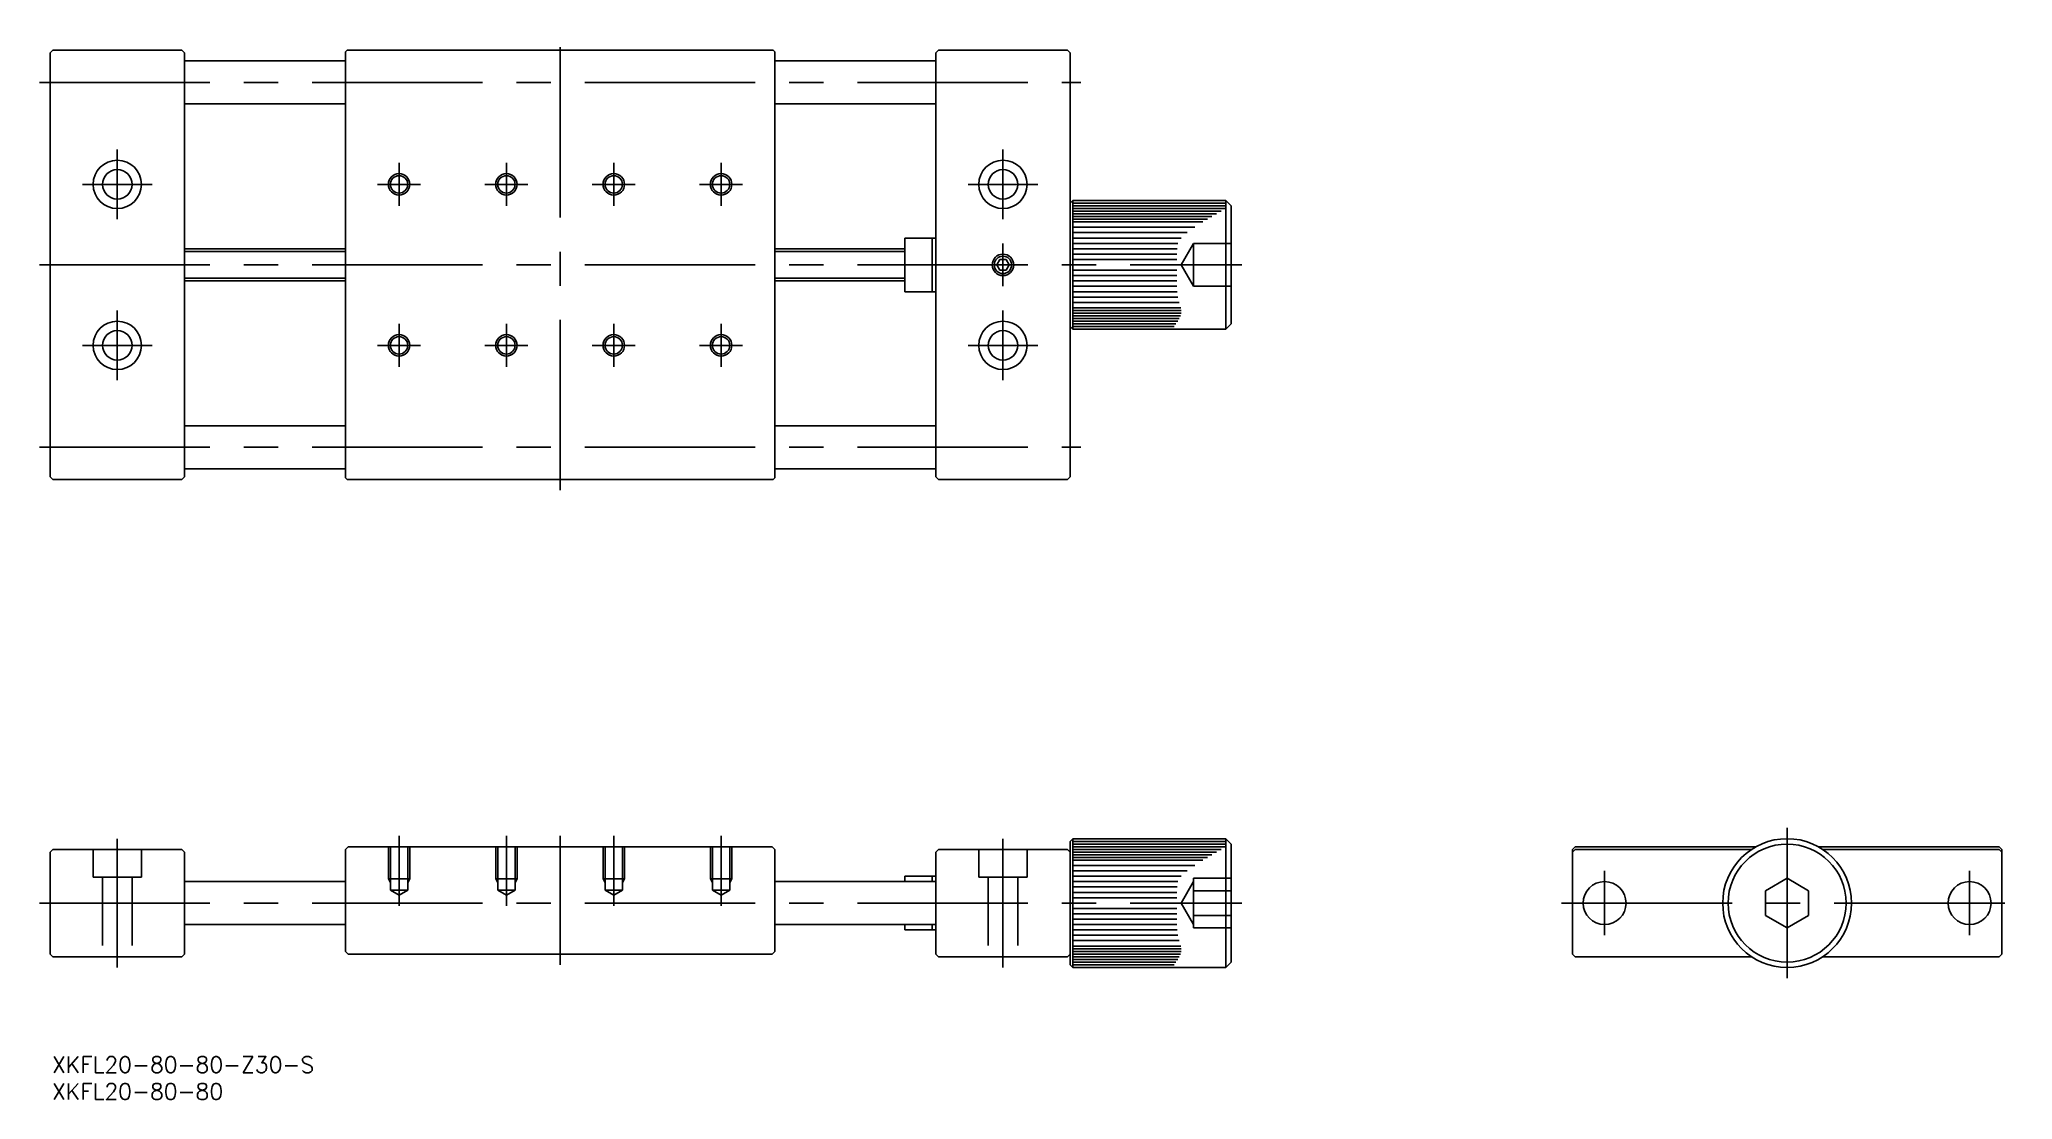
# Model space of a CAD drawing. Extents: x -326 to 42, y -37 to 161.
import ezdxf

# ---------------------------------------------------------------- set-up
doc = ezdxf.new("R2010")
doc.units = 0
doc.linetypes.add('CENTER', pattern=[50.8, 31.75, -6.35, 6.35, -6.35])
doc.linetypes.add('DASHED', pattern=[19.05, 12.7, -6.35])
doc.layers.get('0').update_dxf_attribs({"linetype": 'CONTINUOUS'})
doc.layers.add('CENTER', color=1, linetype='CONTINUOUS')
doc.styles.get("Standard").update_dxf_attribs({"font": 'txt.shx', "height": 3, "bigfont": 'bigfont.shx'})

# ---------------------------------------------------------------- blocks, each defined once
blk = doc.blocks.new('*U2')
at = {"color": 7, "linetype": 'CONTINUOUS'}
blk.add_text('XKFL20-80-80-Z30-S', height=3, dxfattribs=at).set_placement((-323.26, -31.61))
blk = doc.blocks.new('*U3')
at = {"color": 7, "linetype": 'CONTINUOUS'}
blk.add_text('XKFL20-80-80', height=3, dxfattribs=at).set_placement((-323.26, -36.61))

msp = doc.modelspace()

# ---------------------------------------------------------------- linework, layer by layer
at = {"color": 7, "linetype": 'CONTINUOUS'}
for p, q in [((-323.09, 158.93), (-323.59, 158.43)), ((-323.59, 79.43), (-323.59, 158.43)), ((-299.09, 158.93), (-323.09, 158.93)), ((-299.09, 158.93), (-298.59, 158.43)), ((-298.59, 79.43), (-298.59, 158.43)), ((-268.29, 158.93), (-268.59, 158.63)), ((-268.59, 79.23), (-268.59, 158.63)), ((-268.29, 158.93), (-188.89, 158.93)), ((-188.59, 158.63), (-188.89, 158.93)), ((-188.59, 158.63), (-188.59, 79.23)), ((-158.09, 158.93), (-158.59, 158.43)), ((-158.59, 79.43), (-158.59, 158.43)), ((-158.09, 158.93), (-134.09, 158.93)), ((-134.09, 158.93), (-133.59, 158.43)), ((-133.59, 79.43), (-133.59, 158.43)), ((-268.59, 156.93), (-298.59, 156.93)), ((-158.59, 156.93), (-188.59, 156.93)), ((-268.59, 148.93), (-298.59, 148.93)), ((-158.59, 148.93), (-188.59, 148.93)), ((-133.09, 130.93), (-133.59, 130.43)), ((-133.59, 130.43), (-133.59, 107.43)), ((-133.59, 130.43), (-133.59, 107.43)), ((-133.09, 130.93), (-133.09, 106.93)), ((-133.09, 130.93), (-104.59, 130.93)), ((-133.09, 130.43), (-104.59, 130.43)), ((-104.59, 129.93), (-133.09, 129.93)), ((-133.09, 129.43), (-104.59, 129.43)), ((-105.46, 128.93), (-133.09, 128.93)), ((-104.59, 130.93), (-104.59, 106.93)), ((-104.59, 130.93), (-103.59, 129.93)), ((-103.59, 129.93), (-103.59, 107.93)), ((-133.09, 128.43), (-106.32, 128.43)), ((-107.17, 127.93), (-133.09, 127.93)), ((-133.09, 127.43), (-108, 127.43)), ((-108.82, 126.93), (-133.09, 126.93)), ((-133.09, 125.93), (-110.37, 125.93)), ((-298.59, 121.93), (-268.59, 121.93)), ((-188.59, 121.93), (-164.39, 121.93)), ((-164.39, 113.93), (-164.39, 123.93)), ((-164.39, 123.93), (-159.29, 123.93)), ((-159.29, 113.93), (-159.29, 123.93)), ((-159.29, 123.93), (-158.59, 123.93)), ((-111.78, 124.93), (-133.09, 124.93)), ((-133.09, 123.93), (-112.89, 123.93)), ((-113.53, 122.93), (-133.09, 122.93)), ((-133.09, 121.93), (-113.63, 121.93)), ((-146.66, 119.93), (-147.24, 118.93)), ((-147.24, 118.93), (-146.66, 117.93)), ((-145.51, 119.93), (-146.66, 119.93)), ((-146.66, 117.93), (-145.51, 117.93)), ((-144.93, 118.93), (-145.51, 119.93)), ((-145.51, 117.93), (-144.93, 118.93)), ((-113.68, 120.93), (-133.09, 120.93)), ((-133.09, 119.93), (-113.71, 119.93)), ((-113.72, 117.93), (-133.09, 117.93)), ((-298.59, 115.93), (-268.59, 115.93)), ((-188.59, 115.93), (-164.39, 115.93)), ((-133.09, 116.93), (-113.72, 116.93)), ((-113.7, 115.93), (-133.09, 115.93)), ((-133.09, 114.93), (-113.68, 114.93)), ((-164.39, 113.93), (-159.29, 113.93)), ((-159.29, 113.93), (-158.59, 113.93)), ((-113.63, 113.93), (-133.09, 113.93)), ((-113.51, 112.93), (-133.09, 112.93)), ((-133.09, 111.93), (-113.25, 111.93)), ((-112.96, 110.93), (-133.09, 110.93)), ((-133.09, 110.43), (-112.88, 110.43)), ((-133.09, 106.93), (-133.59, 107.43)), ((-112.89, 109.93), (-133.09, 109.93)), ((-133.09, 109.43), (-113.02, 109.43)), ((-113.23, 108.93), (-133.09, 108.93)), ((-133.09, 108.43), (-113.51, 108.43)), ((-113.85, 107.93), (-133.09, 107.93)), ((-133.09, 107.43), (-114.21, 107.43)), ((-104.59, 106.93), (-133.09, 106.93)), ((-103.59, 107.93), (-104.59, 106.93)), ((-268.59, 88.93), (-298.59, 88.93)), ((-158.59, 88.93), (-188.59, 88.93)), ((-268.59, 80.93), (-298.59, 80.93)), ((-158.59, 80.93), (-188.59, 80.93)), ((-323.09, 78.93), (-323.59, 79.43)), ((-323.09, 78.93), (-299.09, 78.93)), ((-298.59, 79.43), (-299.09, 78.93)), ((-268.59, 79.23), (-268.29, 78.93)), ((-188.89, 78.93), (-268.29, 78.93)), ((-188.59, 79.23), (-188.89, 78.93)), ((-158.09, 78.93), (-158.59, 79.43)), ((-134.09, 78.93), (-158.09, 78.93)), ((-133.59, 79.43), (-134.09, 78.93)), ((-133.09, 12), (-133.59, 11.5)), ((-133.59, 11.5), (-133.59, -11.5)), ((-133.09, 12), (-104.59, 12)), ((-133.09, 12), (-133.09, -12)), ((-133.09, 11.5), (-104.59, 11.5)), ((-104.59, 12), (-104.59, -12)), ((-104.59, 12), (-103.59, 11)), ((-323.09, 10), (-323.59, 9.5)), ((-323.59, 9.5), (-323.59, -9.5)), ((-299.09, 10), (-323.09, 10)), ((-299.09, 10), (-298.59, 9.5)), ((-298.59, -9.5), (-298.59, 9.5)), ((-268.09, 10.5), (-268.59, 10)), ((-268.59, 10), (-268.59, -9)), ((-189.09, 10.5), (-268.09, 10.5)), ((-189.09, 10.5), (-188.59, 10)), ((-188.59, -9), (-188.59, 10)), ((-158.59, 9.5), (-158.09, 10)), ((-158.59, 9.5), (-158.59, -9.5)), ((-134.09, 10), (-158.09, 10)), ((-134.09, 10), (-133.59, 9.5)), ((-133.59, -9.5), (-133.59, 9.5)), ((-104.59, 11), (-133.09, 11)), ((-133.09, 10.5), (-104.59, 10.5)), ((-105.46, 10), (-133.09, 10)), ((-133.09, 9.5), (-106.32, 9.5)), ((-107.17, 9), (-133.09, 9)), ((-133.09, 8.5), (-108, 8.5)), ((-108.82, 8), (-133.09, 8)), ((-103.59, 11), (-103.59, -11)), ((-39.5, 10.5), (-40, 10)), ((-40, 10), (-40, -9.5)), ((-39.5, 10), (-40, 9.5)), ((-5.81, 10.5), (-39.5, 10.5)), ((-6.63, 10), (-39.5, 10)), ((39.5, 10.5), (5.81, 10.5)), ((39.5, 10), (6.63, 10)), ((40, 10), (39.5, 10.5)), ((39.5, 10), (40, 9.5)), ((40, -9.5), (40, 10)), ((-298.59, 4), (-268.59, 4)), ((-188.59, 4), (-158.59, 4)), ((-164.39, 4), (-164.39, 5)), ((-164.39, 5), (-159.29, 5)), ((-159.29, 4), (-159.29, 5)), ((-159.29, 5), (-158.59, 5)), ((-133.09, 7), (-110.37, 7)), ((-111.78, 6), (-133.09, 6)), ((-133.09, 5), (-112.89, 5)), ((-113.53, 4), (-133.09, 4)), ((0, 4.62), (-4, 2.31)), ((4, 2.31), (0, 4.62)), ((-133.09, 3), (-113.63, 3)), ((-113.68, 2), (-133.09, 2)), ((-133.09, 1), (-113.71, 1)), ((-4, 2.31), (-4, -2.31)), ((4, -2.31), (4, 2.31)), ((-113.72, -1), (-133.09, -1)), ((-133.09, -2), (-113.72, -2)), ((-113.7, -3), (-133.09, -3)), ((-4, -2.31), (0, -4.62)), ((0, -4.62), (4, -2.31)), ((-298.59, -4), (-268.59, -4)), ((-188.59, -4), (-158.59, -4)), ((-164.39, -5), (-164.39, -4)), ((-164.39, -5), (-159.29, -5)), ((-159.29, -5), (-159.29, -4)), ((-159.29, -5), (-158.59, -5)), ((-133.09, -4), (-113.68, -4)), ((-113.63, -5), (-133.09, -5)), ((-113.51, -6), (-133.09, -6)), ((-133.09, -7), (-113.25, -7)), ((-323.09, -10), (-323.59, -9.5)), ((-323.09, -10), (-299.09, -10)), ((-298.59, -9.5), (-299.09, -10)), ((-268.59, -9), (-268.09, -9.5)), ((-268.09, -9.5), (-189.09, -9.5)), ((-188.59, -9), (-189.09, -9.5)), ((-158.59, -9.5), (-158.09, -10)), ((-158.09, -10), (-134.09, -10)), ((-133.59, -9.5), (-134.09, -10)), ((-112.96, -8), (-133.09, -8)), ((-133.09, -8.5), (-112.88, -8.5)), ((-112.89, -9), (-133.09, -9)), ((-133.09, -9.5), (-113.02, -9.5)), ((-113.23, -10), (-133.09, -10)), ((-133.09, -10.5), (-113.51, -10.5)), ((-113.85, -11), (-133.09, -11)), ((-103.59, -11), (-104.59, -12)), ((-39.5, -10), (-40, -9.5)), ((-39.5, -10), (-6.63, -10)), ((6.63, -10), (39.5, -10)), ((40, -9.5), (39.5, -10)), ((-133.09, -12), (-133.59, -11.5)), ((-133.09, -11.5), (-114.21, -11.5)), ((-104.59, -12), (-133.09, -12))]:
    msp.add_line(p, q, dxfattribs=at)
at = {"color": 3, "linetype": 'CONTINUOUS'}
for p, q in [((-298.59, 121.39), (-268.59, 121.39)), ((-188.59, 121.39), (-164.39, 121.39)), ((-298.59, 116.47), (-268.59, 116.47)), ((-188.59, 116.47), (-164.39, 116.47))]:
    msp.add_line(p, q, dxfattribs=at)
at = {"color": 3, "linetype": 'DASHED'}
for p, q in [((-112.9, 118.93), (-110.59, 122.93)), ((-103.59, 122.93), (-110.59, 122.93)), ((-110.59, 122.93), (-110.59, 114.93)), ((-112.9, 118.93), (-110.59, 114.93)), ((-103.59, 118.93), (-110.59, 118.93)), ((-103.59, 114.93), (-110.59, 114.93)), ((-315.59, 10), (-315.59, 4.8)), ((-306.59, 10), (-306.59, 4.8)), ((-260.59, 10.5), (-260.59, 4.5)), ((-260.21, 10.5), (-260.21, 2.4)), ((-256.97, 10.5), (-256.97, 2.4)), ((-256.59, 10.5), (-256.59, 4.5)), ((-240.59, 10.5), (-240.59, 4.5)), ((-240.21, 10.5), (-240.21, 2.4)), ((-236.97, 10.5), (-236.97, 2.4)), ((-236.59, 10.5), (-236.59, 4.5)), ((-220.59, 10.5), (-220.59, 4.5)), ((-220.21, 10.5), (-220.21, 2.4)), ((-216.97, 10.5), (-216.97, 2.4)), ((-216.59, 10.5), (-216.59, 4.5)), ((-200.59, 10.5), (-200.59, 4.5)), ((-200.21, 10.5), (-200.21, 2.4)), ((-196.97, 10.5), (-196.97, 2.4)), ((-196.59, 10.5), (-196.59, 4.5)), ((-150.59, 10), (-150.59, 4.8)), ((-141.59, 10), (-141.59, 4.8)), ((-306.59, 4.8), (-315.59, 4.8)), ((-313.84, 4.8), (-313.84, -10)), ((-308.34, 4.8), (-308.34, -10)), ((-260.59, 4.5), (-260.21, 3.84)), ((-256.59, 4.5), (-260.59, 4.5)), ((-256.59, 4.5), (-256.97, 3.84)), ((-240.59, 4.5), (-240.21, 3.84)), ((-236.59, 4.5), (-240.59, 4.5)), ((-236.59, 4.5), (-236.97, 3.84)), ((-220.59, 4.5), (-220.21, 3.84)), ((-216.59, 4.5), (-220.59, 4.5)), ((-216.59, 4.5), (-216.97, 3.84)), ((-200.59, 4.5), (-200.21, 3.84)), ((-196.59, 4.5), (-200.59, 4.5)), ((-196.59, 4.5), (-196.97, 3.84)), ((-141.59, 4.8), (-150.59, 4.8)), ((-148.84, 4.8), (-148.84, -10)), ((-143.34, 4.8), (-143.34, -10)), ((-112.9, 0), (-110.59, 4)), ((-110.59, 4.62), (-110.59, -4.62)), ((-110.59, 4.62), (-103.59, 4.62)), ((-260.21, 2.4), (-258.59, 1.46)), ((-256.97, 2.4), (-260.21, 2.4)), ((-256.97, 2.4), (-258.59, 1.46)), ((-240.21, 2.4), (-238.59, 1.46)), ((-236.97, 2.4), (-240.21, 2.4)), ((-236.97, 2.4), (-238.59, 1.46)), ((-220.21, 2.4), (-218.59, 1.46)), ((-216.97, 2.4), (-220.21, 2.4)), ((-216.97, 2.4), (-218.59, 1.46)), ((-200.21, 2.4), (-198.59, 1.46)), ((-196.97, 2.4), (-200.21, 2.4)), ((-196.97, 2.4), (-198.59, 1.46)), ((-110.59, 2.31), (-103.59, 2.31)), ((-112.9, 0), (-110.59, -4)), ((-110.59, -2.31), (-103.59, -2.31)), ((-110.59, -4.62), (-103.59, -4.62))]:
    msp.add_line(p, q, dxfattribs=at)
at = {"color": 7, "linetype": 'CONTINUOUS'}
for centre, radius in [((-311.09, 133.93), 4.5), ((-311.09, 133.93), 2.75), ((-146.09, 133.93), 4.5), ((-146.09, 133.93), 2.75), ((-258.59, 133.93), 1.62), ((-238.59, 133.93), 1.62), ((-218.59, 133.93), 1.62), ((-198.59, 133.93), 1.62), ((-146.09, 118.93), 1.62), ((-311.09, 103.93), 4.5), ((-311.09, 103.93), 2.75), ((-146.09, 103.93), 4.5), ((-146.09, 103.93), 2.75), ((-258.59, 103.93), 1.62), ((-238.59, 103.93), 1.62), ((-218.59, 103.93), 1.62), ((-198.59, 103.93), 1.62), ((0, 0), 12), ((0, 0), 11), ((-34, 0), 4), ((34, 0), 4)]:
    msp.add_circle(centre, radius, dxfattribs=at)
at = {"color": 3, "linetype": 'CONTINUOUS'}
for centre in [(-258.59, 133.93), (-238.59, 133.93), (-218.59, 133.93), (-198.59, 133.93), (-146.09, 118.93), (-258.59, 103.93), (-238.59, 103.93), (-218.59, 103.93), (-198.59, 103.93)]:
    msp.add_circle(centre, 2, dxfattribs=at)
at = {"layer": 'CENTER', "color": 1, "linetype": 'CENTER'}
for p, q in [((-228.59, 76.93), (-228.59, 160.93)), ((-325.59, 152.93), (-131.59, 152.93)), ((-311.09, 140.43), (-311.09, 127.43)), ((-146.09, 140.43), (-146.09, 127.43)), ((-258.59, 137.93), (-258.59, 129.93)), ((-238.59, 137.93), (-238.59, 129.93)), ((-218.59, 137.93), (-218.59, 129.93)), ((-198.59, 137.93), (-198.59, 129.93)), ((-304.59, 133.93), (-317.59, 133.93)), ((-262.59, 133.93), (-254.59, 133.93)), ((-242.59, 133.93), (-234.59, 133.93)), ((-222.59, 133.93), (-214.59, 133.93)), ((-202.59, 133.93), (-194.59, 133.93)), ((-139.59, 133.93), (-152.59, 133.93)), ((-146.09, 122.93), (-146.09, 114.93)), ((-325.59, 118.93), (-101.59, 118.93)), ((-311.09, 110.43), (-311.09, 97.43)), ((-146.09, 110.43), (-146.09, 97.43)), ((-258.59, 107.93), (-258.59, 99.93)), ((-238.59, 107.93), (-238.59, 99.93)), ((-218.59, 107.93), (-218.59, 99.93)), ((-198.59, 107.93), (-198.59, 99.93)), ((-304.59, 103.93), (-317.59, 103.93)), ((-262.59, 103.93), (-254.59, 103.93)), ((-242.59, 103.93), (-234.59, 103.93)), ((-222.59, 103.93), (-214.59, 103.93)), ((-202.59, 103.93), (-194.59, 103.93)), ((-139.59, 103.93), (-152.59, 103.93)), ((-325.59, 84.93), (-131.59, 84.93)), ((-311.09, 12), (-311.09, -12)), ((-258.59, 12.5), (-258.59, -0.54)), ((-238.59, 12.5), (-238.59, -0.54)), ((-228.59, 12.5), (-228.59, -11.5)), ((-218.59, 12.5), (-218.59, -0.54)), ((-198.59, 12.5), (-198.59, -0.54)), ((-146.09, 12), (-146.09, -12)), ((0, 14), (0, -14)), ((-34, 6), (-34, -6)), ((34, 6), (34, -6)), ((-325.59, 0), (-101.59, 0)), ((-42, 0), (42, 0))]:
    msp.add_line(p, q, dxfattribs=at)

# ---------------------------------------------------------------- block references
at = {"color": 7, "linetype": 'CONTINUOUS'}
for name in ['*U2', '*U3']:
    msp.add_blockref(name, (0, 0), dxfattribs=at)

doc.saveas('drawing.dxf')
